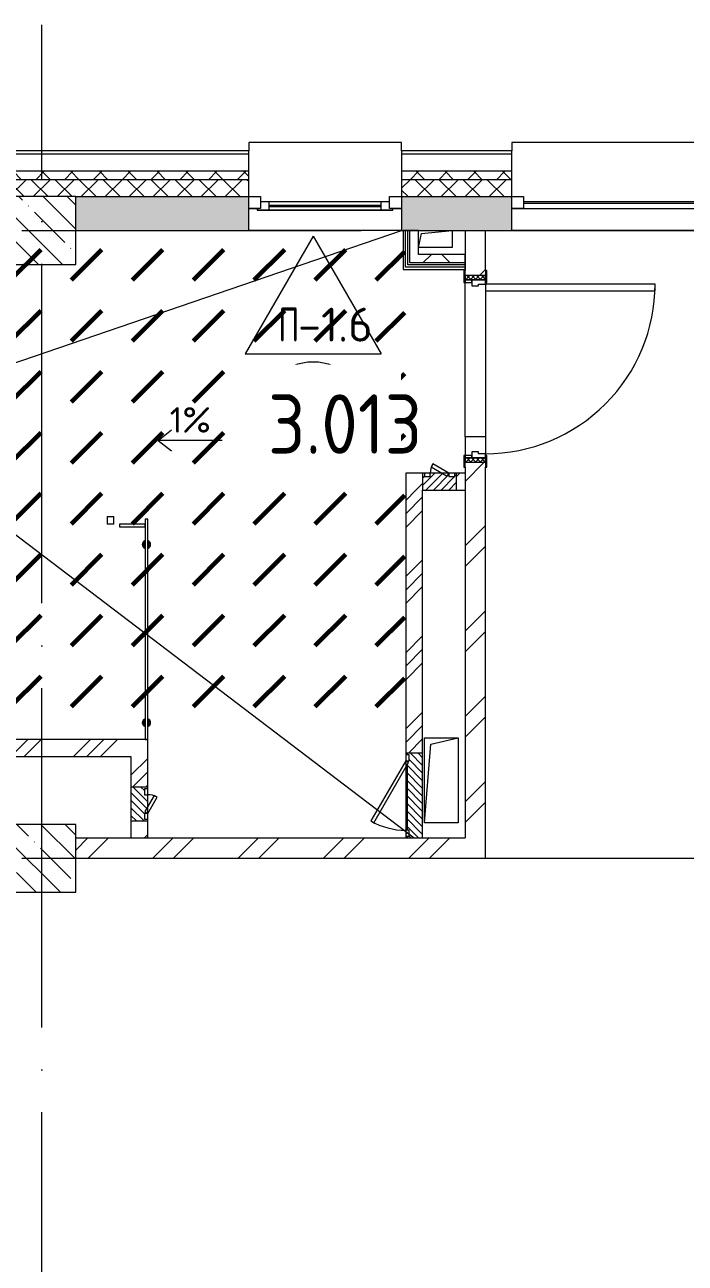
# Model space of a CAD drawing. Header units: millimetres. Extents: x -68946 to 288321, y -402657 to 324925.
# Drawn here: x 55762 to 59654, y -206953 to -199653 of the extents above; entities that cross this region are included whole.
import ezdxf

# ---------------------------------------------------------------- set-up
doc = ezdxf.new("R2010")
doc.units = ezdxf.units.MM
doc.linetypes.add('ADSK_Линия сетки', pattern=[2500, 2000, -250, 0, -250])
for name, color, linetype, lineweight in [('4.3.1) Обесп. пов.-ти ЧНП-8', 152, 'Continuous', 60), ('A-AREA-____-IDEN', 250, 'Continuous', 9), ('A-DETL-____-OTLN', 250, 'Continuous', 5), ('A-DETL-GENF-OTLN', 250, 'Continuous', 5), ('A-DOOR-____-MCUT', 250, 'Continuous', 5), ('A-DOOR-____-OTLN', 250, 'Continuous', 5), ('A-DOOR-FRAM-MCUT', 31, 'Continuous', 5), ('A-DOOR-FRAM-OTLN', 31, 'Continuous', 5), ('A-FLOR-____-IDEN', 11, 'Continuous', 9), ('A-FLOR-____-OTLN', 192, 'Continuous', 9), ('A-GENM-____-MCUT', 250, 'Continuous', 25), ('A-GENM-____-OTLN', 250, 'Continuous', 9), ('A-GLAZ-____-MCUT', 250, 'Continuous', 9), ('A-GLAZ-____-OTLN', 250, 'Continuous', 5), ('A-WALL-____-MCUT', 250, 'Continuous', 13), ('A-WALL-____-PATT', 250, 'Continuous', 13), ('A-WALL-FNSH-MCUT', 250, 'Continuous', 13), ('G-____-____-DIMS', 250, 'Continuous', 9), ('I-WALL-____-OTLN', 250, 'Continuous', 9), ('S-COLS-____-MCUT', 250, 'Continuous', 25), ('S-COLS-____-OTLN', 250, 'Continuous', 9), ('S-GRID-____-OTLN', 250, 'Continuous', 9)]:
    doc.layers.add(name, color=color, linetype=linetype, lineweight=lineweight)
doc.styles.add('ISOCPEUR_1', font='isocpeur.ttf', dxfattribs={"width": 0.9, "height": 250})
doc.styles.add('ISOCPEUR_2', font='isocpeur.ttf', dxfattribs={"height": 160})
doc.styles.add('ISOCPEUR_3', font='isocpeur.ttf', dxfattribs={"height": 250})
pattern_1 = [(45, (-3188.22, -259241.4), (-224.5064, 224.5064), []), (45, (-3108.85, -259241.4), (0, 449.0128), []), (45, (-3267.6, -259241.4), (0, 449.0128), [])]
pattern_2 = [(45, (-3188.22, -259241.4), (-251.4472, 251.4472), []), (45, (-3188.22, -258860.4), (-251.4472, 251.4472), [])]
pattern_3 = [(45, (-3188.22, -259241.39), (-141.42136, 141.42136), []), (135, (-3188.22, -259241.39), (-141.42136, -141.42136), [])]
pattern_4 = [(45, (125, 0), (-22.6274, 22.6274), [])]

# ---------------------------------------------------------------- blocks, each defined once
blk = doc.blocks.new('Дверь_СКБ_1Ст_Внутренняя - Д-3п_1100x2100h_С_У мужской_ С_У женский-41867783-АР1_Маркировочный план 3 этажа')
at = {"layer": 'A-DOOR-____-OTLN'}
h = blk.add_hatch(dxfattribs=at)
h.set_pattern_fill('FP_10', color=256, style=0, pattern_type=2)
h.set_pattern_definition([(135, (1751.41, 124.685), (-14.14214, -14.14214), []), (225, (1751.41, 124.685), (14.14214, -14.14214), [])])
h.paths.add_polyline_path([(562.5, -5.7), (562.5, 60), (537.5, 60), (537.5, -60), (562.5, -60)])
at = {"layer": 'A-DOOR-FRAM-OTLN'}
h = blk.add_hatch(dxfattribs=at)
h.set_pattern_fill('FP_11', color=256, style=0, pattern_type=2)
h.set_pattern_definition([(45, (-371.384, 124.685), (-14.1421, 14.1421), []), (135, (-371.384, 124.685), (-14.1421, -14.1421), [])])
h.paths.add_polyline_path([(-512.5, 60), (-537.5, 60), (-537.5, -60), (-512.5, -60), (-512.5, 49.3)])
at = {"layer": 'A-DOOR-____-MCUT'}
for p, q in [((-487.5, 1060), (-487.5, 60)), ((-447.5, 1060), (-487.5, 1060)), ((-447.5, 60), (-447.5, 1060)), ((-487.5, 60), (-447.5, 60))]:
    blk.add_line(p, q, dxfattribs=at)
at = {"layer": 'A-DOOR-____-OTLN'}
blk.add_arc((-487.5, 60), 1000, 360, 90, dxfattribs=at)
at = {"layer": 'A-DOOR-FRAM-MCUT'}
for p, q in [((-497.5, 68), (-567.5, 68)), ((-567.5, 68), (-567.5, 60)), ((-567.5, 60), (-497.5, 60)), ((-512.5, 60), (-537.5, 60)), ((-537.5, 60), (-537.5, -60)), ((-487.5, 60), (-512.5, 60)), ((-512.5, 60), (-512.5, -20)), ((-512.5, -60), (-512.5, 60)), ((-497.5, 60), (-512.5, 60)), ((-512.5, 60), (-512.5, 59)), ((-512.5, 59), (-497.5, 59)), ((-497.5, 60), (-497.5, 68)), ((-497.5, 59), (-497.5, 60)), ((-487.5, 20), (-487.5, 60)), ((-477.5, 20), (-487.5, 20)), ((-477.5, -20), (-477.5, 20)), ((512.5, 20), (502.5, 20)), ((502.5, 20), (502.5, -20)), ((512.5, 60), (512.5, 20)), ((537.5, 60), (512.5, 60)), ((592.5, 68), (522.5, 68)), ((522.5, 68), (522.5, 60)), ((537.5, 60), (522.5, 60)), ((522.5, 60), (522.5, 59)), ((522.5, 60), (592.5, 60)), ((522.5, 59), (537.5, 59)), ((537.5, -20), (537.5, 60)), ((562.5, 60), (537.5, 60)), ((537.5, 60), (537.5, -60)), ((537.5, 59), (537.5, 60)), ((562.5, -60), (562.5, 60)), ((592.5, 60), (592.5, 68)), ((-497.5, -60), (-567.5, -60)), ((-567.5, -60), (-567.5, -68)), ((-567.5, -68), (-497.5, -68)), ((-537.5, -60), (-512.5, -60)), ((-512.5, -20), (-477.5, -20)), ((-497.5, -20), (-512.5, -20)), ((-512.5, -20), (-512.5, -60)), ((-512.5, -60), (-497.5, -60)), ((-497.5, -60), (-497.5, -20)), ((-497.5, -68), (-497.5, -60)), ((502.5, -20), (537.5, -20)), ((537.5, -20), (522.5, -20)), ((522.5, -20), (522.5, -60)), ((522.5, -60), (537.5, -60)), ((592.5, -60), (522.5, -60)), ((522.5, -60), (522.5, -68)), ((522.5, -68), (592.5, -68)), ((537.5, -60), (537.5, -20)), ((537.5, -60), (562.5, -60)), ((592.5, -68), (592.5, -60))]:
    blk.add_line(p, q, dxfattribs=at)
blk = doc.blocks.new('131_Сантехническая перегородка - СП-1 3 1300-43197773-АР1_Маркировочный план 3 этажа')
at = {"layer": 'A-GENM-____-MCUT', "lineweight": 5}
for p, q in [((1300, 8), (0, 8)), ((0, 8), (0, -8)), ((1300, -8), (1300, 8)), ((0, -8), (1300, -8))]:
    blk.add_line(p, q, dxfattribs=at)
at = {"layer": 'A-GENM-____-OTLN', "lineweight": 5, "flags": 128}
for points in [[(163.3, 8), (162.9, 8.5), (162.6, 9), (162.2, 9.5), (161.8, 9.9), (161.4, 10.4), (161, 10.8), (160.5, 11.2), (160.1, 11.6), (159.6, 12), (159.1, 12.3), (158.6, 12.7), (158.1, 13), (157.6, 13.3), (157.1, 13.6), (156.5, 13.8), (156, 14), (155.4, 14.3), (154.8, 14.4), (154.2, 14.6), (153.6, 14.7), (153.1, 14.9), (152.5, 14.9), (151.9, 15), (151.3, 15.1), (150.7, 15.1), (150.1, 15.1), (149.4, 15), (148.8, 15), (148.2, 14.9), (147.7, 14.8), (147.1, 14.7), (146.5, 14.5), (145.9, 14.4), (145.3, 14.2), (144.8, 13.9), (144.2, 13.7), (143.7, 13.4), (143.1, 13.2), (142.6, 12.9), (142.1, 12.5), (141.6, 12.2), (141.1, 11.8), (140.7, 11.4), (140.2, 11), (139.8, 10.6), (139.4, 10.2), (139, 9.7), (138.6, 9.3), (138.2, 8.8), (137.9, 8.3), (137.7, 8)], [(1213.3, 8), (1212.9, 8.5), (1212.6, 9), (1212.2, 9.5), (1211.8, 9.9), (1211.4, 10.4), (1211, 10.8), (1210.5, 11.2), (1210.1, 11.6), (1209.6, 12), (1209.1, 12.3), (1208.6, 12.7), (1208.1, 13), (1207.6, 13.3), (1207.1, 13.6), (1206.5, 13.8), (1206, 14), (1205.4, 14.3), (1204.8, 14.4), (1204.2, 14.6), (1203.6, 14.7), (1203.1, 14.9), (1202.5, 14.9), (1201.9, 15), (1201.3, 15.1), (1200.7, 15.1), (1200.1, 15.1), (1199.4, 15), (1198.8, 15), (1198.2, 14.9), (1197.7, 14.8), (1197.1, 14.7), (1196.5, 14.5), (1195.9, 14.4), (1195.3, 14.2), (1194.8, 13.9), (1194.2, 13.7), (1193.7, 13.4), (1193.1, 13.2), (1192.6, 12.9), (1192.1, 12.5), (1191.6, 12.2), (1191.1, 11.8), (1190.7, 11.4), (1190.2, 11), (1189.8, 10.6), (1189.4, 10.2), (1189, 9.7), (1188.6, 9.3), (1188.2, 8.8), (1187.9, 8.3), (1187.7, 8)], [(137.7, -8), (138, -8.5), (138.4, -9), (138.8, -9.5), (139.1, -9.9), (139.6, -10.4), (140, -10.8), (140.4, -11.2), (140.9, -11.6), (141.3, -12), (141.8, -12.3), (142.3, -12.7), (142.8, -13), (143.4, -13.3), (143.9, -13.6), (144.5, -13.8), (145, -14), (145.6, -14.3), (146.2, -14.4), (146.7, -14.6), (147.3, -14.7), (147.9, -14.9), (148.5, -14.9), (149.1, -15), (149.7, -15.1), (150.3, -15.1), (150.9, -15.1), (151.5, -15), (152.1, -15), (152.7, -14.9), (153.3, -14.8), (153.9, -14.7), (154.5, -14.5), (155.1, -14.4), (155.6, -14.2), (156.2, -13.9), (156.7, -13.7), (157.3, -13.4), (157.8, -13.2), (158.3, -12.9), (158.9, -12.5), (159.3, -12.2), (159.8, -11.8), (160.3, -11.4), (160.7, -11), (161.2, -10.6), (161.6, -10.2), (162, -9.7), (162.4, -9.3), (162.7, -8.8), (163.1, -8.3), (163.3, -8)], [(1187.7, -8), (1188, -8.5), (1188.4, -9), (1188.8, -9.5), (1189.1, -9.9), (1189.6, -10.4), (1190, -10.8), (1190.4, -11.2), (1190.9, -11.6), (1191.3, -12), (1191.8, -12.3), (1192.3, -12.7), (1192.8, -13), (1193.4, -13.3), (1193.9, -13.6), (1194.5, -13.8), (1195, -14), (1195.6, -14.3), (1196.2, -14.4), (1196.7, -14.6), (1197.3, -14.7), (1197.9, -14.9), (1198.5, -14.9), (1199.1, -15), (1199.7, -15.1), (1200.3, -15.1), (1200.9, -15.1), (1201.5, -15), (1202.1, -15), (1202.7, -14.9), (1203.3, -14.8), (1203.9, -14.7), (1204.5, -14.5), (1205.1, -14.4), (1205.6, -14.2), (1206.2, -13.9), (1206.7, -13.7), (1207.3, -13.4), (1207.8, -13.2), (1208.3, -12.9), (1208.9, -12.5), (1209.3, -12.2), (1209.8, -11.8), (1210.3, -11.4), (1210.7, -11), (1211.2, -10.6), (1211.6, -10.2), (1212, -9.7), (1212.4, -9.3), (1212.7, -8.8), (1213.1, -8.3), (1213.3, -8)]]:
    blk.add_lwpolyline(points, dxfattribs=at)
at = {"layer": 'A-GENM-____-OTLN', "lineweight": 5}
for centre, radius, start, end in [((150.5, 0), 24.6, 19.91127, 160.08873), ((150.5, 0), 17.6, 28.97309, 151.02691), ((150.5, 0), 15.1, 78.86994, 146.21892), ((150.5, 0), 15.1, 33.78108, 53.12397), ((1200.5, 0), 24.6, 19.91127, 160.08873), ((1200.5, 0), 17.6, 28.97309, 151.02691), ((1200.5, 0), 15.1, 78.86994, 146.21892), ((1200.5, 0), 15.1, 33.78108, 53.12397), ((150.5, 0), 24.6, 199.91127, 340.08873), ((150.5, 0), 17.6, 208.97309, 331.02691), ((150.5, 0), 15.1, 213.78108, 233.12397), ((150.5, 0), 15.1, 258.86994, 326.21892), ((1200.5, 0), 24.6, 199.91127, 340.08873), ((1200.5, 0), 17.6, 208.97309, 331.02691), ((1200.5, 0), 15.1, 213.78108, 233.12397), ((1200.5, 0), 15.1, 258.86994, 326.21892)]:
    blk.add_arc(centre, radius, start, end, dxfattribs=at)
blk = doc.blocks.new('BSC_Колонна _Прямоугольная - 400x400-V67-АР1_Маркировочный план 3 этажа')
at = {"layer": 'S-COLS-____-OTLN', "lineweight": 5}
h = blk.add_hatch(dxfattribs=at)
h.set_pattern_fill('FP_41', color=256, style=0, pattern_type=2)
h.set_pattern_definition([(135, (-59049.98, -54675), (-142.5619, -142.5619), []), (135, (-58907.42, -54675), (-142.5619, -142.5619), [252.016, -50.403, 3.353, -47.05])])
h.paths.add_polyline_path([(-200, -200), (200, -200), (200, 200), (-200, 200), (-200, -84.9)])
at = {"layer": 'S-COLS-____-MCUT', "lineweight": 5}
for p, q in [((200, 200), (-200, 200)), ((-200, 200), (-200, -200)), ((200, -200), (200, 200)), ((-200, -200), (200, -200))]:
    blk.add_line(p, q, dxfattribs=at)
blk = doc.blocks.new('BSC_Колонна _Прямоугольная - 400x400-V73-АР1_Маркировочный план 3 этажа')
at = {"layer": 'S-COLS-____-OTLN', "lineweight": 5}
h = blk.add_hatch(dxfattribs=at)
h.set_pattern_fill('FP_47', color=256, style=0, pattern_type=2)
h.set_pattern_definition([(135, (-59049.98, -58375), (-142.5619, -142.5619), []), (135, (-58907.42, -58375), (-142.5619, -142.5619), [252.016, -50.403, 3.353, -47.05])])
h.paths.add_polyline_path([(-200, -200), (200, -200), (200, 200), (-200, 200), (-200, -142.8)])
at = {"layer": 'S-COLS-____-MCUT', "lineweight": 5}
for p, q in [((200, 200), (-200, 200)), ((-200, 200), (-200, -200)), ((200, -200), (200, 200)), ((-200, -200), (200, -200))]:
    blk.add_line(p, q, dxfattribs=at)
blk = doc.blocks.new('_Wn_-As_OpeningMEP_floor__Rectangular - _Wn_-As_OpeningMEP_floor__Rectangular-33952636-АР1_Маркировочный план 3 этажа')
at = {"layer": 'A-DETL-GENF-OTLN', "lineweight": 5}
for p, q in [((-62.3, 262.2), (100, 300)), ((-100, -200), (-62.3, 262.2))]:
    blk.add_line(p, q, dxfattribs=at)
blk = doc.blocks.new('Окно_СКБ_1Ст1 - 120_Окно_СКБ_1Ст_900_ОК3л-29018700-АР1_Маркировочный план 3 этажа')
at = {"layer": 'A-GLAZ-____-MCUT'}
for p, q in [((-450, -195), (-450, -125)), ((-450, -125), (-380, -125)), ((-380, -125), (-380, -195)), ((380, -195), (380, -125)), ((380, -125), (450, -125)), ((450, -125), (450, -195)), ((-380, -195), (-450, -195)), ((-380, -195), (-400, -195)), ((-400, -195), (-400, -205)), ((-400, -205), (400, -205)), ((400, -205), (-400, -205)), ((380, -155), (-380, -155)), ((-380, -155), (-380, -195)), ((-330, -205), (-330, -155)), ((330, -205), (330, -155)), ((380, -195), (380, -155)), ((450, -195), (380, -195)), ((400, -195), (380, -195)), ((400, -205), (400, -195))]:
    blk.add_line(p, q, dxfattribs=at)
at = {"layer": 'A-GLAZ-____-MCUT', "lineweight": 5}
for p, q in [((-330, -175), (330, -175)), ((330, -185), (-330, -185))]:
    blk.add_line(p, q, dxfattribs=at)
at = {"layer": 'A-GLAZ-____-OTLN'}
for p, q in [((-450, -195), (-400, -195)), ((400, -195), (450, -195))]:
    blk.add_line(p, q, dxfattribs=at)
blk = doc.blocks.new('WNW_Отлив1 - Отлив_металлический 2-28596055-АР1_Маркировочный план 3 этажа')
at = {"layer": 'A-GLAZ-____-OTLN'}
for p, q in [((450, 320), (-450, 320)), ((-450, 320), (-450, 270)), ((450, 270), (450, 320))]:
    blk.add_line(p, q, dxfattribs=at)
blk = doc.blocks.new('Окно_СКБ_1Ст1 - 120_Окно_СКБ_1Ст_1200_ОКп13-37619678-АР1_Маркировочный план 3 этажа')
at = {"layer": 'A-GLAZ-____-MCUT'}
for p, q in [((-600, -195), (-600, -125)), ((-600, -125), (-530, -125)), ((-530, -125), (-530, -195)), ((530, -195), (530, -125)), ((530, -125), (600, -125)), ((600, -125), (600, -195)), ((-530, -195), (-600, -195)), ((600, -195), (530, -195))]:
    blk.add_line(p, q, dxfattribs=at)
at = {"layer": 'A-GLAZ-____-MCUT', "lineweight": 5}
for p, q in [((530, -155), (-530, -155)), ((530, -165), (-530, -165))]:
    blk.add_line(p, q, dxfattribs=at)
at = {"layer": 'A-GLAZ-____-OTLN'}
blk.add_line((-600, -195), (600, -195), dxfattribs=at)
blk = doc.blocks.new('WNW_Отлив1 - Отлив_металлический 2-28598878-АР1_Маркировочный план 3 этажа')
at = {"layer": 'A-GLAZ-____-OTLN'}
for p, q in [((600, 320), (-600, 320)), ((-600, 320), (-600, 270)), ((600, 270), (600, 320))]:
    blk.add_line(p, q, dxfattribs=at)
blk = doc.blocks.new('_Wn_-As_OpeningMEP_floor__Rectangular - _Wn_-As_OpeningMEP_floor__Rectangular-35307840-АР1_Маркировочный план 3 этажа')
at = {"layer": 'A-DETL-GENF-OTLN', "lineweight": 5}
for p, q in [((-100, 0), (-82.3, 82.3)), ((-82.3, 82.3), (100, 100))]:
    blk.add_line(p, q, dxfattribs=at)
blk = doc.blocks.new('АР_Люк - ЛРС_ВК_500х400_наружный_NCS S 1000-N-V86-АР1_Маркировочный план 3 этажа')
at = {"layer": 'A-DOOR-____-OTLN'}
h = blk.add_hatch(dxfattribs=at)
h.set_pattern_fill('FP_54', color=256, style=0, pattern_type=2)
h.set_pattern_definition(pattern_4)
h.paths.add_polyline_path([(-90, 43), (-80, 40), (-80, 30), (-115, 30), (-115, 43)])
h.paths.add_polyline_path([(-125, 50), (-125, -50), (375, -50), (375, 50), (365, 50), (365, 30), (330, 30), (330, 50), (320, 32.7), (290, 50), (-80, 50), (-80, 43), (-90, 43), (-115, 48), (-115, 50)])
at = {"layer": 'A-DETL-GENF-OTLN', "lineweight": 5}
for p, q in [((375, 50), (-125, 50)), ((-125, 50), (-125, -50)), ((375, -50), (375, 50)), ((-125, -50), (375, -50))]:
    blk.add_line(p, q, dxfattribs=at)
at = {"layer": 'A-DOOR-____-MCUT', "lineweight": 5}
for p, q in [((-25.1, 255), (-35.1, 237.7)), ((-35.1, 237.7), (320, 32.7)), ((330, 50), (-25.1, 255)), ((-80, 50), (-115, 50)), ((-115, 50), (-115, 30)), ((-115, 30), (-80, 30)), ((-80, 30), (-80, 50)), ((320, 32.7), (330, 50)), ((365, 50), (330, 50)), ((330, 50), (330, 30)), ((330, 30), (365, 30)), ((365, 30), (365, 50))]:
    blk.add_line(p, q, dxfattribs=at)
blk.add_arc((330, 50), 410, 150, 180, dxfattribs=at)
at = {"layer": 'A-DOOR-____-OTLN'}
blk.add_line((330, 50), (-25.1, 255), dxfattribs=at)
blk = doc.blocks.new('ASML_АР_Отделка Люка - ВО Отделка люков_Грунтовка 0_Шпатлевка 0_Окраска 0_0-42722003-АР1_Маркировочный план 3 этажа')
at = {"layer": 'A-GENM-____-MCUT', "lineweight": 5}
for p, q in [((-240, 3), (-250, 3)), ((-250, 3), (-250, 0)), ((177.1, 3), (-205, 3)), ((205, 3), (201, 3)), ((250, 3), (240, 3)), ((250, 0), (250, 3)), ((-250, 0), (-240, 0)), ((-205, 0), (182.3, 0)), ((199.2, 0), (205, 0)), ((240, 0), (250, 0))]:
    blk.add_line(p, q, dxfattribs=at)
blk = doc.blocks.new('АР_Люк - ЛРС_ВК_200х200_внутренний_RAL 9006-42736552-АР1_Маркировочный план 3 этажа')
at = {"layer": 'A-DOOR-____-OTLN'}
h = blk.add_hatch(dxfattribs=at)
h.set_pattern_fill('FP_54', color=256, style=0, pattern_type=2)
h.set_pattern_definition(pattern_4)
h.paths.add_polyline_path([(225, -50), (225, 50), (215, 50), (215, 30), (180, 30), (180, 50), (170, 32.7), (140, 50), (70, 50), (70, 30), (35, 30), (35, 50), (25, 50), (25, -50)])
at = {"layer": 'A-DETL-GENF-OTLN', "lineweight": 5}
for p, q in [((225, 50), (25, 50)), ((25, 50), (25, -50)), ((225, -50), (225, 50)), ((25, -50), (225, -50))]:
    blk.add_line(p, q, dxfattribs=at)
at = {"layer": 'A-DOOR-____-MCUT', "lineweight": 5}
for p, q in [((84.7, 105), (74.7, 87.7)), ((74.7, 87.7), (170, 32.7)), ((180, 50), (84.7, 105)), ((70, 50), (35, 50)), ((35, 50), (35, 30)), ((35, 30), (70, 30)), ((70, 30), (70, 50)), ((170, 32.7), (180, 50)), ((215, 50), (180, 50)), ((180, 50), (180, 30)), ((180, 30), (215, 30)), ((215, 30), (215, 50))]:
    blk.add_line(p, q, dxfattribs=at)
blk.add_arc((180, 50), 110, 150, 180, dxfattribs=at)
at = {"layer": 'A-DOOR-____-OTLN'}
blk.add_line((180, 50), (84.7, 105), dxfattribs=at)
blk = doc.blocks.new('АР_Люк - ЛРС_ВК_200х200_внутренний_RAL 9006-V91-АР1_Маркировочный план 3 этажа')
at = {"layer": 'A-DOOR-____-OTLN'}
h = blk.add_hatch(dxfattribs=at)
h.set_pattern_fill('FP_54', color=256, style=0, pattern_type=2)
h.set_pattern_definition(pattern_4)
h.paths.add_polyline_path([(35, -50), (225, -50), (225, 50), (215, 50), (215, 30), (180, 30), (180, 50), (170, 32.7), (140, 50), (70, 50), (70, 30), (35, 30), (35, 50), (25, 50), (25, -50), (27.6, -50)])
at = {"layer": 'A-DETL-GENF-OTLN', "lineweight": 5}
for p, q in [((225, 50), (25, 50)), ((25, 50), (25, -50)), ((225, -50), (225, 50)), ((25, -50), (225, -50))]:
    blk.add_line(p, q, dxfattribs=at)
at = {"layer": 'A-DOOR-____-MCUT', "lineweight": 5}
for p, q in [((84.7, 105), (74.7, 87.7)), ((74.7, 87.7), (170, 32.7)), ((180, 50), (84.7, 105)), ((70, 50), (35, 50)), ((35, 50), (35, 30)), ((35, 30), (70, 30)), ((70, 30), (70, 50)), ((170, 32.7), (180, 50)), ((215, 50), (180, 50)), ((180, 50), (180, 30)), ((180, 30), (215, 30)), ((215, 30), (215, 50))]:
    blk.add_line(p, q, dxfattribs=at)
blk.add_arc((180, 50), 110, 150, 180, dxfattribs=at)
at = {"layer": 'A-DOOR-____-OTLN'}
blk.add_line((180, 50), (84.7, 105), dxfattribs=at)
blk = doc.blocks.new('131_Сантехническая перегородка - двери на все кабинки - СД-1-43140751-АР1_Маркировочный план 3 этажа')
at = {"layer": 'A-GENM-____-MCUT', "lineweight": 5}
for p, q in [((4497, -21.6), (4346, -21.6)), ((4346, -21.6), (4346, -37.6)), ((4346, -37.6), (4497, -37.6)), ((4497, -37.6), (4497, -21.6))]:
    blk.add_line(p, q, dxfattribs=at)
at = {"layer": 'A-GENM-____-OTLN', "lineweight": 5}
for p, q in [((4273, 23.4), (4273, -21.6)), ((4273, 23.4), (4313, 23.4)), ((4313, -21.6), (4313, 23.4)), ((4313, -21.6), (4273, -21.6))]:
    blk.add_line(p, q, dxfattribs=at)
blk = doc.blocks.new('AAR_СКБ_Марка_Помещения_мал - Номер-28977439-АР1_Маркировочный план 3 этажа')
at = {"layer": 'A-AREA-____-IDEN'}
blk.add_circle((-0.028, 0), 3, dxfattribs=at)
blk = doc.blocks.new('AAR_СКБ_Марка_Перекрытия - Марка пола-17325028-АР1_Маркировочный план 3 этажа')
at = {"layer": 'A-FLOR-____-IDEN'}
for p, q in [((0, 6.932), (-4.002, 0)), ((0, 6.932), (4.002, 0)), ((-4.002, 0), (4.002, 0))]:
    blk.add_line(p, q, dxfattribs=at)

msp = doc.modelspace()

# ---------------------------------------------------------------- hatches: boundary and pattern name
at = {"layer": '4.3.1) Обесп. пов.-ти ЧНП-8'}
h = msp.add_hatch(dxfattribs=at)
h.set_pattern_fill('DASH', color=256, scale=80, angle=45)
h.paths.add_polyline_path([(51986.7763, -200883.6632), (58000.7763, -200883.6632), (58000.7763, -203830.2873), (51986.7763, -203830.2873)])
edge = h.paths.add_edge_path(flags=16)
edge.add_line((57877.3699, -203366.3723), (57877.57, -203363.8253))
edge.add_line((57877.57, -203363.8253), (57878.1672, -203361.3157))
edge.add_line((57878.1672, -203361.3157), (57879.8273, -203357.7408))
edge.add_line((57879.8273, -203357.7408), (57880.3289, -203356.9966))
edge = h.paths.add_edge_path(flags=16)
edge.add_line((57913.5842, -203384.9918), (57906.0476, -203384.1101))
edge = h.paths.add_edge_path(flags=16)
edge.add_line((57885.324, -203380.1246), (57885.61, -203380.2835))
edge = h.paths.add_edge_path(flags=16)
edge.add_line((57884.433, -203353.2015), (57883.8299, -203353.6164))
edge = h.paths.add_edge_path(flags=16)
edge.add_line((57903.6817, -203348.8836), (57910.7079, -203348.1144))
edge = h.paths.add_edge_path(flags=16)
edge.add_line((57877.3699, -202636.3723), (57877.57, -202633.8253))
edge.add_line((57877.57, -202633.8253), (57878.1672, -202631.3157))
edge.add_line((57878.1672, -202631.3157), (57879.8273, -202627.7408))
edge.add_line((57879.8273, -202627.7408), (57880.3289, -202626.9966))
edge = h.paths.add_edge_path(flags=16)
edge.add_line((57913.5842, -202654.9918), (57906.0476, -202654.1101))
edge = h.paths.add_edge_path(flags=16)
edge.add_line((57885.324, -202650.1246), (57885.61, -202650.2835))
edge = h.paths.add_edge_path(flags=16)
edge.add_line((57884.433, -202623.2015), (57883.8299, -202623.6164))
edge = h.paths.add_edge_path(flags=16)
edge.add_line((57903.6817, -202618.8836), (57910.7079, -202618.1144))
at = {"layer": 'A-WALL-____-PATT', "lineweight": 15, "true_color": 0x000000}
h = msp.add_hatch(dxfattribs=at)
h.set_pattern_fill('FP_16', color=18, style=0, pattern_type=2)
h.set_pattern_definition([(135, (-3188.22, -259241.39), (-84.85281, -84.85281), []), (225, (-3188.22, -259241.39), (84.85281, -84.85281), [])])
h.paths.add_polyline_path([(59832.0058, -200566.3892), (66071.7763, -200566.3892), (66071.7763, -200516.3892), (59832.0058, -200516.3892)])
h.paths.add_polyline_path([(58281.5715, -200566.3892), (58632.0058, -200566.3892), (58632.0058, -200516.3892), (57981.7763, -200516.3892), (57981.7763, -200566.3892), (58109.3968, -200566.3892)])
h.paths.add_polyline_path([(56379.2388, -200566.3892), (57081.7763, -200566.3892), (57081.7763, -200516.3892), (49662.0053, -200516.3892), (49662.0053, -200566.3892), (54072.3616, -200566.3892)])
h.paths.add_polyline_path([(47762.0053, -200566.3892), (48412.0053, -200566.3892), (48412.0053, -200516.3892), (47762.0053, -200516.3892)])
h.paths.add_polyline_path([(46461.7544, -200566.3892), (46862.0053, -200566.3892), (46862.0053, -200516.3892), (45362.0053, -200516.3892), (45362.0053, -200566.3892), (46361.3368, -200566.3892)])
h.paths.add_polyline_path([(42537.9752, -200566.3892), (42562.0053, -200566.3892), (42562.0053, -200516.3892), (41012.0053, -200516.3892), (41012.0053, -200566.3892), (42161.7544, -200566.3892)])
h.paths.add_polyline_path([(37361.5805, -200566.3892), (38212.0053, -200566.3892), (38212.0053, -200516.3892), (36662.0053, -200516.3892), (36662.0053, -200566.3892)])
h.paths.add_polyline_path([(33310.4662, -200566.3892), (33861.7763, -200566.3892), (33861.7763, -200516.3892), (32312.0053, -200516.3892), (32312.0053, -200566.3892), (33161.7544, -200566.3892)])
h.paths.add_polyline_path([(34761.7763, -200566.3892), (35412.0053, -200566.3892), (35412.0053, -200516.3892), (34761.7763, -200516.3892)])
h.paths.add_polyline_path([(28696.7116, -200566.3892), (29512.0053, -200566.3892), (29512.0053, -200516.3892), (27961.7763, -200516.3892), (27961.7763, -200566.3892), (28636.7763, -200566.3892)])
h.paths.add_polyline_path([(23686.7763, -200566.3892), (25161.7763, -200566.3892), (25161.7763, -200516.3892), (20706.7763, -200516.3892), (20706.7763, -200566.3892), (21936.7763, -200566.3892)])
h.paths.add_polyline_path([(19456.7763, -200566.3892), (19456.7763, -200516.3892), (18716.7544, -200516.3892), (18716.7544, -200566.3892), (18892.4832, -200566.3892)])
h.paths.add_polyline_path([(11395.1321, -200566.3892), (17816.7544, -200566.3892), (17816.7544, -200516.3892), (9561.7544, -200516.3892), (9561.7544, -200566.3892), (10818.4128, -200566.3892)])
h.paths.add_polyline_path([(6661.7983, -200566.3892), (6761.7544, -200566.3892), (6761.7544, -200516.3892), (5561.7544, -200516.3892), (5561.7544, -200566.3892), (6541.7983, -200566.3892)])
h.paths.add_polyline_path([(2486.8039, -200566.3892), (4361.7544, -200566.3892), (4361.7544, -200516.3892), (-3538.2456, -200516.3892), (-3538.2456, -200566.3892), (2461.8039, -200566.3892)])
h = msp.add_hatch(dxfattribs=at)
h.set_pattern_fill('FP_17', color=18, style=0, pattern_type=2)
h.set_pattern_definition([(45, (-3188.22, -259241.39), (-70.71068, 70.71068), []), (135, (-3188.22, -259241.39), (-70.71068, -70.71068), [])])
h.paths.add_polyline_path([(17162.3253, -200666.3892), (17816.7544, -200666.3283), (17816.7544, -200566.3892), (9561.7544, -200566.3892), (9561.7544, -200666.3892), (14855.448, -200666.3892)])
h.paths.add_polyline_path([(63299.8706, -200666.3892), (66001.7763, -200666.3283), (66001.7763, -200599.7225), (66071.7763, -200566.3892), (59832.0058, -200566.3892), (59832.0058, -200666.3892), (60561.7544, -200666.3892)])
h.paths.add_polyline_path([(58632.0058, -200666.3892), (58632.0058, -200566.3892), (57981.7763, -200566.3892), (57981.7763, -200666.3892), (58109.3968, -200666.3892)])
h.paths.add_polyline_path([(50291.7763, -200666.3892), (57081.7763, -200666.3283), (57081.7763, -200566.3892), (49662.0053, -200566.3892), (49662.0053, -200666.3892)])
h.paths.add_polyline_path([(46862.0053, -200666.3892), (46862.0053, -200566.3892), (45362.0053, -200566.3892), (45362.0053, -200666.3892), (46861.7544, -200666.388)])
h.paths.add_polyline_path([(48412.0053, -200666.3892), (48412.0053, -200566.3892), (47762.0053, -200566.3892), (47762.0053, -200666.3892)])
h.paths.add_polyline_path([(42562.0053, -200666.3892), (42562.0053, -200566.3892), (41012.0053, -200566.3892), (41012.0053, -200666.3892), (42561.7544, -200666.388)])
h.paths.add_polyline_path([(37561.5805, -200666.3892), (38212.0053, -200666.3283), (38212.0053, -200566.3892), (36662.0053, -200566.3892), (36662.0053, -200666.3892), (37475.0852, -200666.3892)])
h.paths.add_polyline_path([(33861.7763, -200666.3892), (33861.7763, -200566.3892), (32312.0053, -200566.3892), (32312.0053, -200666.3892), (33310.4662, -200666.3892)])
h.paths.add_polyline_path([(35412.0053, -200666.3892), (35412.0053, -200566.3892), (34761.7763, -200566.3892), (34761.7763, -200666.3892)])
h.paths.add_polyline_path([(29446.7763, -200666.3892), (29512.0053, -200666.3283), (29512.0053, -200566.3892), (27961.7763, -200566.3892), (27961.7763, -200666.3892), (28696.7116, -200666.3892)])
h.paths.add_polyline_path([(23886.7763, -200666.3892), (25161.7763, -200666.3283), (25161.7763, -200566.3892), (20706.7763, -200566.3892), (20706.7763, -200666.3892), (23886.7577, -200666.3886)])
h.paths.add_polyline_path([(18716.7544, -200666.3892), (19456.7763, -200666.3283), (19456.7763, -200566.3892), (18716.7544, -200566.3892), (18716.7544, -200666.3283)])
h.paths.add_polyline_path([(6761.7544, -200666.3892), (6761.7544, -200566.3892), (5561.7544, -200566.3892), (5561.7544, -200666.3892), (6661.7983, -200666.3892)])
h.paths.add_polyline_path([(2461.8039, -200666.3892), (4361.7544, -200666.3892), (4361.7544, -200566.3892), (-3488.2456, -200566.3892), (-3488.2456, -200666.3892), (-1292.6929, -200666.3892)])
h = msp.add_hatch(dxfattribs=at)
h.set_pattern_fill('FP_50', color=18, style=0, pattern_type=2)
h.set_pattern_definition([(50, (-3188.22, -259241.4), (364.3679, -31.8783), [38.1, -419.1]), (355, (-3188.22, -259241.4), (-70.4859, 382.1133), [30.48, -335.28]), (100.451, (-3157.86, -259244.05), (293.885, 350.2334), [32.38, -356.18]), (46.184, (-3188.22, -259139.8), (542.1585, -84.0858), [57.15, -628.65]), (96.636, (-3143.04, -259146.8), (474.805, 494.8554), [48.57, -534.27]), (351.184, (-3188.2, -259139.8), (474.8102, 494.85), [45.72, -502.92]), (21, (-3137.42, -259165.2), (303.2285, -204.5305), [38.1, -419.1]), (326, (-3137.42, -259165.2), (123.6039, 368.376), [30.48, -335.28]), (71.451, (-3112.15, -259182.23), (426.8341, 163.8427), [32.38, -356.18]), (37.5, (-3188.22, -259241.39), (6.17665, 169.11015), [16.764, -314.452, 16.764, -323.596, -336.55]), (37.5, (-3188.22, -259241.39), (6.17665, 169.11015), [-671.576, 16.764, -319.786]), (7.5, (-3188.22, -259241.39), (133.63888, 200.3615), [16.764, -177.292, 16.764, -306.832, -128.27]), (7.5, (-3188.22, -259241.39), (133.63888, 200.3615), [-517.652, 16.764, -111.506]), (327.5, (-3301.51, -259241.39), (271.18182, -11.45836), [16.764, -110.236, 16.764, -379.476, -525.78]), (327.5, (-3301.51, -259241.39), (271.18182, -11.45836), [-523.24, 16.764, -509.016]), (317.5, (-3352.3, -259241.4), (296.2585, 50.85285), [16.764, -148.336, 16.764, -246.38, -373.38]), (317.5, (-3352.3, -259241.4), (296.2585, 50.85285), [-428.244, 16.764, -356.616])])
h.paths.add_polyline_path([(65861.7763, -200866.3892), (65861.7763, -200666.3892), (60561.7544, -200666.3892), (60561.7544, -200866.3892), (65157.4421, -200866.3892)])
h.paths.add_polyline_path([(60161.7544, -200866.3892), (60161.7544, -200666.3892), (59832.0058, -200666.3892), (59832.0058, -200866.3892), (60111.4448, -200866.3892)])
h.paths.add_polyline_path([(58093.0301, -200866.3892), (58632.0058, -200866.1591), (58632.0058, -200666.3892), (57981.7763, -200666.3892), (57981.7763, -200866.3892), (58081.5715, -200866.3892)])
h.paths.add_polyline_path([(56061.7763, -200866.3892), (57081.7763, -200866.2332), (57081.7763, -200666.3892), (56061.7544, -200666.3892), (56061.7544, -200866.3892)])
h.paths.add_polyline_path([(50110.1492, -200866.3892), (51161.7544, -200866.3892), (51161.7544, -200666.3892), (49662.0053, -200666.3892), (49662.0053, -200866.3892)])
h.paths.add_polyline_path([(47762.0053, -200866.3892), (48412.0053, -200866.3892), (48412.0053, -200666.3892), (47762.0053, -200666.3892), (47762.0053, -200855.3256)])
h.paths.add_polyline_path([(46461.7544, -200866.3892), (46461.7544, -200666.3892), (45362.0053, -200666.3892), (45362.0053, -200866.3892), (46405.1004, -200866.3892)])
h.paths.add_polyline_path([(46861.7763, -200866.3892), (46862.0053, -200866.3892), (46861.7544, -200866.3892)])
h.paths.add_polyline_path([(41861.5805, -200866.3892), (42161.7544, -200865.873), (42161.7544, -200666.3892), (41012.0053, -200666.3892), (41012.0053, -200866.3892), (41841.7763, -200866.3892)])
h.paths.add_polyline_path([(52660.8217, -200866.3892), (55661.7544, -200866.3012), (55661.7544, -200666.3892), (51561.7544, -200666.3892), (51561.7544, -200866.3892), (51981.8542, -200866.3892)])
h.paths.add_polyline_path([(37532.7145, -200866.3892), (37661.7544, -200866.3892), (37661.7544, -200666.3892), (36662.0053, -200666.3892), (36662.0053, -200866.3892), (37362.64, -200866.3892)])
h.paths.add_polyline_path([(35412.0053, -200866.3892), (35412.0053, -200666.3892), (34761.7763, -200666.3892), (34761.7763, -200866.3892)])
h.paths.add_polyline_path([(33861.7763, -200866.3892), (33861.7763, -200666.3892), (33161.7544, -200666.3892), (33161.7763, -200866.3892), (33310.4662, -200866.3892)])
h.paths.add_polyline_path([(38212.0053, -200866.3892), (38212.0053, -200666.3892), (38061.7544, -200666.3892), (38061.7544, -200866.3892)])
h.paths.add_polyline_path([(32761.7544, -200866.3892), (32761.7544, -200666.3892), (32312.0053, -200666.3892), (32312.0053, -200866.3892)])
h.paths.add_polyline_path([(28696.7116, -200866.3892), (29512.0053, -200866.3892), (29512.0053, -200666.3892), (28536.7763, -200666.3892), (28536.7763, -200866.3892), (28620.5378, -200866.3892)])
h = msp.add_hatch(dxfattribs=at)
h.set_pattern_fill('FP_51', color=18, style=0, pattern_type=2)
h.set_pattern_definition(pattern_3)
h.paths.add_polyline_path([(58031.4888, -201056.3886), (58081.4888, -201056.3886), (58081.4888, -200866.3892), (58031.4888, -200866.5676), (58031.4888, -201009.2013)])
h = msp.add_hatch(dxfattribs=at)
h.set_pattern_fill('FP_2', color=18, style=0, pattern_type=2)
h.set_pattern_definition(pattern_2)
h.paths.add_polyline_path([(58476.7763, -204446.3886), (58476.7763, -202231.3892), (58356.7763, -202231.3892), (58356.7763, -204446.3886), (58373.3892, -204446.3886)])
h.paths.add_polyline_path([(58356.7763, -201131.3892), (58476.7763, -201131.3892), (58476.7763, -200866.3892), (58356.7763, -200866.746), (58356.7763, -201101.3892)])
h = msp.add_hatch(dxfattribs=at)
h.set_pattern_fill('FP_51', color=18, style=0, pattern_type=2)
h.set_pattern_definition(pattern_3)
h.paths.add_polyline_path([(58082.6658, -201056.3886), (58356.7544, -201056.3886), (58356.7544, -201006.3886), (58081.4888, -201006.3886), (58081.4888, -201056.3886)])
h = msp.add_hatch(dxfattribs=at)
h.set_pattern_fill('FP_9', color=18, style=0, pattern_type=2)
h.set_pattern_definition(pattern_1)
h.paths.add_polyline_path([(58356.7763, -202396.3886), (58356.7763, -202296.3886), (58306.7763, -202296.3886), (58306.7763, -202396.3886)])
h.paths.add_polyline_path([(58098.9904, -202396.3886), (58106.7763, -202396.3886), (58106.7763, -202296.3886), (58006.7763, -202296.3886), (58006.7763, -202396.3886)])
h = msp.add_hatch(dxfattribs=at)
h.set_pattern_fill('FP_9', color=18, style=0, pattern_type=2)
h.set_pattern_definition(pattern_1)
h.paths.add_polyline_path([(58013.7763, -203946.3886), (58106.7763, -203946.3886), (58106.7763, -202396.3886), (58006.7763, -202396.3886), (58006.7763, -203946.3886)])
h = msp.add_hatch(dxfattribs=at)
h.set_pattern_fill('FP_9', color=18, style=0, pattern_type=2)
h.set_pattern_definition(pattern_1)
h.paths.add_polyline_path([(51386.7763, -203966.3886), (51981.7763, -203966.3886), (51981.7763, -203866.3886), (51386.7763, -203866.3886), (51386.7763, -203885.4997)])
h.paths.add_polyline_path([(55225.8002, -203966.3886), (56386.7768, -203966.3886), (56386.7768, -203866.3886), (52331.7763, -203866.3886), (52331.7763, -203966.3886), (54937.4405, -203966.3886)])
h = msp.add_hatch(dxfattribs=at)
h.set_pattern_fill('FP_9', color=18, style=0, pattern_type=2)
h.set_pattern_definition(pattern_1)
h.paths.add_polyline_path([(56386.7768, -204446.3886), (56486.7768, -204446.3886), (56486.7768, -204346.3886), (56386.7768, -204346.3886), (56386.7768, -204356.3844)])
h.paths.add_polyline_path([(56386.7768, -204146.3886), (56486.7768, -204146.3886), (56486.7768, -203866.3886), (56386.7768, -203866.3886), (56386.7768, -204044.2406)])
h = msp.add_hatch(dxfattribs=at)
h.set_pattern_fill('FP_2', color=18, style=0, pattern_type=2)
h.set_pattern_definition(pattern_2)
h.paths.add_polyline_path([(58110.9123, -204566.3886), (58476.7763, -204566.3886), (58476.7763, -204446.3886), (56061.7544, -204446.3886), (56061.7763, -204566.3874), (58109.3968, -204566.3886)])

# ---------------------------------------------------------------- linework, layer by layer
at = {"layer": 'A-DETL-____-OTLN', "color": 18, "lineweight": 9, "true_color": 0x000000}
for p, q in [((54921.8153, -201913.3886), (57981.7763, -200866.3892)), ((54921.8153, -202061.3886), (58056.7763, -204446.3886))]:
    msp.add_line(p, q, dxfattribs=at)
at = {"layer": 'A-FLOR-____-OTLN', "color": 18, "lineweight": 5, "true_color": 0x000000}
for p, q in [((58081.5715, -200966.5676), (58081.5715, -200866.5676)), ((58081.5715, -200866.5676), (58281.5715, -200866.5676)), ((58281.5715, -200866.5676), (58281.5715, -200966.5676)), ((58281.5715, -200966.5676), (58081.5715, -200966.5676)), ((58476.7763, -201221.3892), (58476.7763, -202181.3892)), ((58356.7763, -202081.3892), (58356.7763, -202191.3892)), ((58476.7763, -202081.3892), (58356.7763, -202081.3892)), ((58116.7768, -204356.3823), (58116.7768, -203856.388)), ((58116.7768, -203856.388), (58316.7768, -203856.388)), ((58316.7768, -203856.388), (58316.7768, -204356.3823)), ((58316.7768, -204356.3823), (58116.7768, -204356.3823))]:
    msp.add_line(p, q, dxfattribs=at)
at = {"layer": 'A-FLOR-____-OTLN', "color": 18, "true_color": 0x000000}
msp.add_line((58356.7763, -202081.3892), (58356.7763, -201171.3892), dxfattribs=at)
at = {"layer": 'A-WALL-____-MCUT', "color": 18, "lineweight": 15, "true_color": 0x000000}
for p, q in [((57081.7763, -200416.3892), (49662.0053, -200416.3892)), ((58632.0058, -200416.3892), (57981.7763, -200416.3892)), ((57081.7763, -200516.3892), (49662.0053, -200516.3892)), ((57081.7763, -200666.3892), (57081.7763, -200516.3892)), ((57981.7763, -200516.3892), (57981.7763, -200666.3892)), ((58632.0058, -200516.3892), (57981.7763, -200516.3892)), ((58632.0058, -200666.3892), (58632.0058, -200516.3892)), ((57081.7763, -200566.3892), (49662.0053, -200566.3892)), ((58632.0058, -200566.3892), (57981.7763, -200566.3892)), ((56061.7544, -200666.3892), (57081.7763, -200666.3892)), ((57081.7763, -200866.3892), (57081.7763, -200666.3892)), ((57981.7763, -200666.3892), (58632.0058, -200666.3892)), ((57981.7763, -200666.3892), (57981.7763, -200866.3892)), ((58632.0058, -200866.3892), (58632.0058, -200666.3892)), ((56061.7544, -200866.3892), (57081.7763, -200866.3892)), ((57981.7763, -200866.3892), (58632.0058, -200866.3892)), ((57991.4888, -200866.3886), (57991.4888, -201096.3886)), ((58006.4888, -200866.3886), (57991.4888, -200866.3886)), ((58006.4888, -201081.3886), (58006.4888, -200866.3886)), ((58018.9888, -201068.8886), (58018.9888, -200866.3886)), ((58081.4888, -200866.3886), (58031.4888, -200866.3886)), ((58031.4888, -201056.3886), (58031.4888, -200866.3886)), ((58081.4888, -201006.3886), (58081.4888, -200866.3886)), ((58356.7763, -200866.3892), (58356.7763, -201101.3892)), ((58476.7763, -201101.3892), (58476.7763, -200866.3892)), ((58356.7544, -201006.3886), (58081.4888, -201006.3886)), ((58356.7544, -201056.3886), (58356.7544, -201006.3886)), ((57991.4888, -201096.3886), (58356.7544, -201096.3886)), ((58356.7544, -201081.3886), (58006.4888, -201081.3886)), ((58356.7544, -201068.8886), (58018.9888, -201068.8886)), ((58356.7544, -201056.3886), (58031.4888, -201056.3886)), ((58356.7544, -201096.3886), (58356.7544, -201081.3886)), ((58356.7763, -202261.3892), (58356.7763, -204446.3886)), ((58476.7763, -204566.3886), (58476.7763, -202261.3892)), ((58006.7763, -202296.3886), (58006.7763, -203956.3886)), ((58116.7763, -202296.3886), (58006.7763, -202296.3886)), ((58221.7763, -202296.3886), (58151.7763, -202296.3886)), ((58356.7763, -202296.3886), (58296.7763, -202296.3886)), ((58106.7763, -204446.3886), (58106.7763, -202396.3886)), ((58106.7763, -202396.3886), (58356.7763, -202396.3886)), ((56486.7768, -203866.3886), (52321.7763, -203866.3886)), ((56486.7768, -204156.3886), (56486.7768, -203866.3886)), ((51981.7763, -203966.3886), (56386.7768, -203966.3886)), ((56386.7768, -203966.3886), (56386.7768, -204446.3886)), ((58006.7763, -204031.3886), (58006.7763, -204401.3886)), ((56486.7768, -204261.3886), (56486.7768, -204191.3886)), ((56486.7768, -204446.3886), (56486.7768, -204336.3886)), ((56061.7544, -204446.3886), (58013.7763, -204446.3886)), ((58006.7763, -204436.3886), (58006.7763, -204446.3886)), ((58016.7763, -204446.3886), (58356.7763, -204446.3886)), ((56061.7544, -204566.3886), (58476.7763, -204566.3886))]:
    msp.add_line(p, q, dxfattribs=at)
at = {"layer": 'A-WALL-FNSH-MCUT', "lineweight": 15}
for p, q in [((57081.7763, -200396.3892), (49662.0053, -200396.3892)), ((57081.7763, -200516.3892), (57081.7763, -200396.3892)), ((58632.0058, -200396.3892), (57981.7763, -200396.3892)), ((57981.7763, -200396.3892), (57981.7763, -200516.3892)), ((58632.0058, -200516.3892), (58632.0058, -200396.3892)), ((58031.4888, -200866.3886), (58006.4888, -200866.3886)), ((58356.7544, -201081.3886), (58356.7544, -201056.3886))]:
    msp.add_line(p, q, dxfattribs=at)
at = {"layer": 'G-____-____-DIMS', "color": 18, "true_color": 0x000000}
for p, q in [((56547.2746, -202103.1426), (56627.2746, -202041.7565)), ((56547.2746, -202103.1426), (56627.2746, -202164.5288)), ((56924.3565, -202103.1426), (56547.2746, -202103.1426))]:
    msp.add_line(p, q, dxfattribs=at)
at = {"layer": 'I-WALL-____-OTLN', "color": 18, "lineweight": 15, "true_color": 0x000000}
for p, q in [((57981.7763, -200866.3892), (57081.7763, -200866.3892)), ((59832.0058, -200866.3892), (58632.0058, -200866.3892))]:
    msp.add_line(p, q, dxfattribs=at)
at = {"layer": 'S-GRID-____-OTLN', "color": 18, "linetype": 'ADSK_Линия сетки', "true_color": 0x000000}
for p, q in [((55861.7763, -220563.733), (55861.7763, -199653.1503)), ((-6757.7749, -200866.3886), (70471.963, -200866.3886)), ((-6757.7749, -204566.3886), (70471.963, -204566.3886))]:
    msp.add_line(p, q, dxfattribs=at)

# ---------------------------------------------------------------- block references
at = {"layer": 'A-AREA-____-IDEN', "color": 18, "true_color": 0x000000, "xscale": 99.99999999999993, "yscale": 99.99999999999993, "zscale": 99.99999999999993}
msp.add_blockref('AAR_СКБ_Марка_Помещения_мал - Номер-28977439-АР1_Маркировочный план 3 этажа', (57464.055, -201939.2293), dxfattribs=at)
at = {"layer": 'A-DOOR-____-OTLN', "color": 18, "true_color": 0x000000}
for name, p, rotation in [('Дверь_СКБ_1Ст_Внутренняя - Д-3п_1100x2100h_С_У мужской_ С_У женский-41867783-АР1_Маркировочный план 3 этажа', (58416.7763, -201668.8892), 269.9999999999997), ('АР_Люк - ЛРС_ВК_500х400_наружный_NCS S 1000-N-V86-АР1_Маркировочный план 3 этажа', (58056.7763, -204321.3886), 90), ('АР_Люк - ЛРС_ВК_200х200_внутренний_RAL 9006-42736552-АР1_Маркировочный план 3 этажа', (56436.7768, -204121.3886), 270)]:
    msp.add_blockref(name, p, dxfattribs=dict(at, rotation=rotation))
msp.add_blockref('АР_Люк - ЛРС_ВК_200х200_внутренний_RAL 9006-V91-АР1_Маркировочный план 3 этажа', (58081.7763, -202346.3886), dxfattribs=at)
at = {"layer": 'A-FLOR-____-IDEN', "color": 18, "true_color": 0x000000, "xscale": 99.99999999999993, "yscale": 99.99999999999993, "zscale": 99.99999999999993}
msp.add_blockref('AAR_СКБ_Марка_Перекрытия - Марка пола-17325028-АР1_Маркировочный план 3 этажа', (57461.4491, -201591.948), dxfattribs=at)
at = {"layer": 'A-GENM-____-OTLN', "color": 18, "lineweight": 5, "true_color": 0x000000}
msp.add_blockref('131_Сантехническая перегородка - двери на все кабинки - СД-1-43140751-АР1_Маркировочный план 3 этажа', (51973.7768, -202574.3886), dxfattribs=at)
for name, p, rotation in [('131_Сантехническая перегородка - СП-1 3 1300-43197773-АР1_Маркировочный план 3 этажа', (56478.7768, -202566.3886), 270.0000000000005), ('ASML_АР_Отделка Люка - ВО Отделка люков_Грунтовка 0_Шпатлевка 0_Окраска 0_0-42722003-АР1_Маркировочный план 3 этажа', (58016.7763, -204196.3886), 90)]:
    msp.add_blockref(name, p, dxfattribs=dict(at, rotation=rotation))
at = {"layer": 'A-GLAZ-____-OTLN', "color": 18, "true_color": 0x000000}
for name, p in [('WNW_Отлив1 - Отлив_металлический 2-28596055-АР1_Маркировочный план 3 этажа', (57531.7763, -200666.3892)), ('WNW_Отлив1 - Отлив_металлический 2-28598878-АР1_Маркировочный план 3 этажа', (59232.0058, -200666.3892)), ('Окно_СКБ_1Ст1 - 120_Окно_СКБ_1Ст_900_ОК3л-29018700-АР1_Маркировочный план 3 этажа', (57531.7763, -200541.3892)), ('Окно_СКБ_1Ст1 - 120_Окно_СКБ_1Ст_1200_ОКп13-37619678-АР1_Маркировочный план 3 этажа', (59232.0058, -200541.3892)), ('_Wn_-As_OpeningMEP_floor__Rectangular - _Wn_-As_OpeningMEP_floor__Rectangular-35307840-АР1_Маркировочный план 3 этажа', (58181.5715, -200966.5676)), ('_Wn_-As_OpeningMEP_floor__Rectangular - _Wn_-As_OpeningMEP_floor__Rectangular-33952636-АР1_Маркировочный план 3 этажа', (58216.7768, -204156.3851))]:
    msp.add_blockref(name, p, dxfattribs=at)
at = {"layer": 'S-COLS-____-OTLN', "color": 18, "lineweight": 5, "true_color": 0x000000}
for name, p in [('BSC_Колонна _Прямоугольная - 400x400-V73-АР1_Маркировочный план 3 этажа', (55861.7544, -200866.388)), ('BSC_Колонна _Прямоугольная - 400x400-V67-АР1_Маркировочный план 3 этажа', (55861.7544, -204566.3886))]:
    msp.add_blockref(name, p, dxfattribs=at)

# ---------------------------------------------------------------- texts
at = {"layer": 'A-FLOR-____-IDEN', "color": 18, "true_color": 0x000000, "char_height": 200, "attachment_point": 1, "style": 'ISOCPEUR_2'}
for s, insert, width in [('\\fISOCPEUR|b0|i0|c204|p34|;\\W.7;П', (57256.2142, -201320.5622), 140.295312), ('-1.6', (57371.9694, -201320.5622), 381.60325)]:
    msp.add_mtext(s, dxfattribs=dict(at, insert=insert, width=width))
at = {"layer": 'G-____-____-DIMS', "color": 18, "true_color": 0x000000, "insert": (56615.5509, -201907.1743), "char_height": 150, "width": 288.635232, "attachment_point": 1, "line_spacing_factor": 1.149209, "style": 'ISOCPEUR_3'}
msp.add_mtext('1%', dxfattribs=at)

# ---------------------------------------------------------------- next in the draw order: texts
at = {"layer": 'A-AREA-____-IDEN', "color": 18, "true_color": 0x000000, "insert": (57194.5546, -201831.7438), "char_height": 350, "width": 609.2825, "attachment_point": 1, "style": 'ISOCPEUR_1', "bg_fill": 3, "box_fill_scale": 1.5, "bg_fill_color": 256, "bg_fill_transparency": 0}
msp.add_mtext('3.013', dxfattribs=at)

doc.saveas('drawing.dxf')
